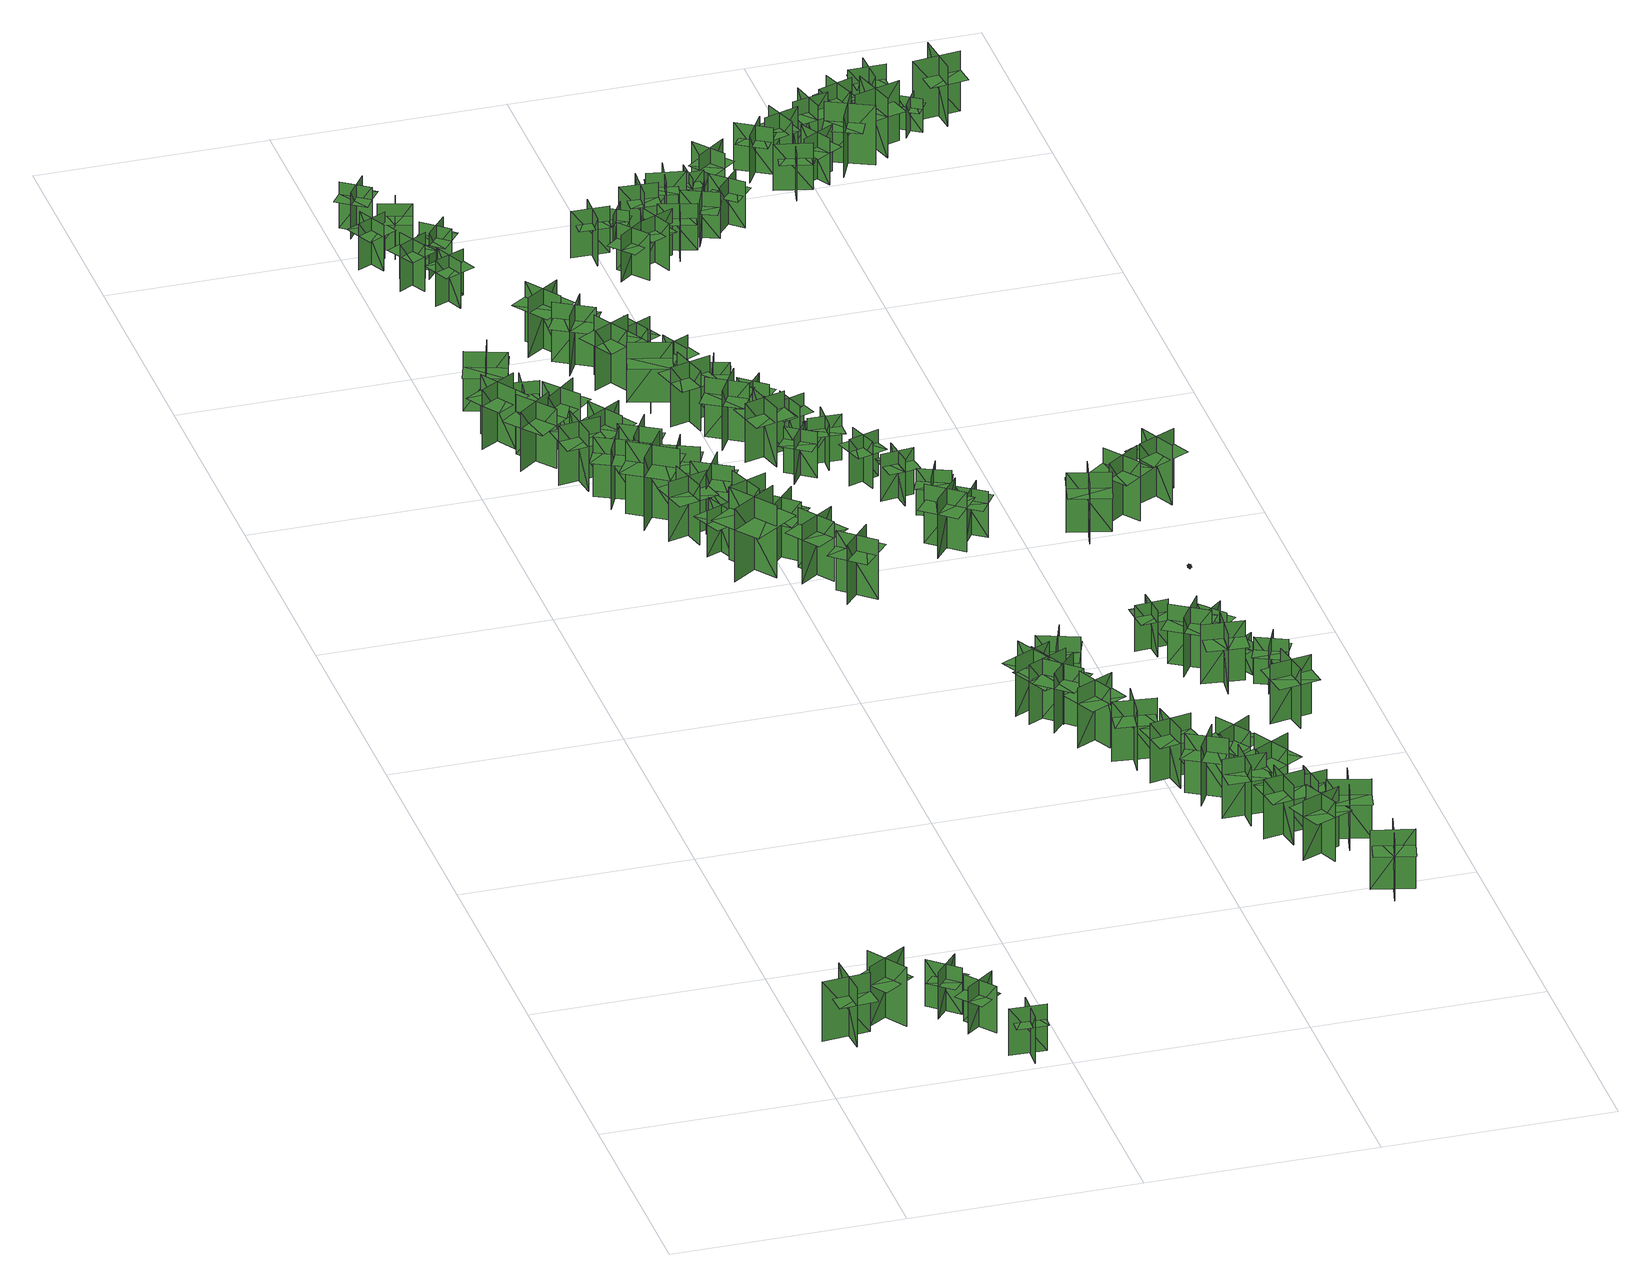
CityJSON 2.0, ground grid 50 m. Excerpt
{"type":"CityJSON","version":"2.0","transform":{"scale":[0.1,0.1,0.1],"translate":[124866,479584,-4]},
"CityObjects":{
"tree1":{"type":"SolitaryVegetationObject","geometry":[{"type":"MultiSurface","lod":"1","boundaries":[[[0,1,2]],[[0,2,3]],[[4,5,6]],[[4,6,7]],[[8,9,10]],[[8,10,11]],[[8,11,12]],[[8,12,13]]]}]},
"tree2":{"type":"SolitaryVegetationObject","geometry":[{"type":"MultiSurface","lod":"1","boundaries":[[[14,15,16]],[[14,16,17]],[[18,19,20]],[[18,20,21]],[[22,23,24]],[[22,24,25]],[[22,25,26]],[[22,26,27]]]}]},
"tree3":{"type":"SolitaryVegetationObject","geometry":[{"type":"MultiSurface","lod":"1","boundaries":[[[28,29,30]],[[28,30,31]],[[32,33,34]],[[32,34,35]],[[36,37,38]],[[36,38,39]],[[36,39,40]],[[36,40,41]]]}]},
"tree4":{"type":"SolitaryVegetationObject","geometry":[{"type":"MultiSurface","lod":"1","boundaries":[[[42,43,44]],[[42,44,45]],[[46,47,48]],[[46,48,49]],[[50,51,52]],[[50,52,53]],[[50,53,54]],[[50,54,55]]]}]},
"tree5":{"type":"SolitaryVegetationObject","geometry":[{"type":"MultiSurface","lod":"1","boundaries":[[[56,57,58]],[[56,58,59]],[[60,61,62]],[[60,62,63]],[[64,65,66]],[[64,66,67]],[[64,67,68]],[[64,68,69]]]}]},
"tree6":{"type":"SolitaryVegetationObject","geometry":[{"type":"MultiSurface","lod":"1","boundaries":[[[70,71,72]],[[70,72,73]],[[74,75,76]],[[74,76,77]],[[78,79,80]],[[78,80,81]],[[78,81,82]],[[78,82,83]]]}]},
"tree7":{"type":"SolitaryVegetationObject","geometry":[{"type":"MultiSurface","lod":"1","boundaries":[[[84,85,86]],[[84,86,87]],[[88,89,90]],[[88,90,91]],[[92,93,94]],[[92,94,95]],[[92,95,96]],[[92,96,97]]]}]},
"tree8":{"type":"SolitaryVegetationObject","geometry":[{"type":"MultiSurface","lod":"1","boundaries":[[[98,99,100]],[[98,100,101]],[[102,103,104]],[[102,104,105]],[[106,107,108]],[[106,108,109]],[[106,109,110]],[[106,110,111]]]}]},
"tree9":{"type":"SolitaryVegetationObject","geometry":[{"type":"MultiSurface","lod":"1","boundaries":[[[112,113,114]],[[112,114,115]],[[116,117,118]],[[116,118,119]],[[120,121,122]],[[120,122,123]],[[120,123,124]],[[120,124,125]]]}]},
"tree10":{"type":"SolitaryVegetationObject","geometry":[{"type":"MultiSurface","lod":"1","boundaries":[[[126,127,128]],[[126,128,129]],[[130,131,132]],[[130,132,133]],[[134,135,136]],[[134,136,137]],[[134,137,138]],[[134,138,139]]]}]},
"tree11":{"type":"SolitaryVegetationObject","geometry":[{"type":"MultiSurface","lod":"1","boundaries":[[[140,141,142]],[[140,142,143]],[[144,145,146]],[[144,146,147]],[[148,149,150]],[[148,150,151]],[[148,151,152]],[[148,152,153]]]}]},
"tree12":{"type":"SolitaryVegetationObject","geometry":[{"type":"MultiSurface","lod":"1","boundaries":[[[154,155,156]],[[154,156,157]],[[158,159,160]],[[158,160,161]],[[162,163,164]],[[162,164,165]],[[162,165,166]],[[162,166,167]]]}]},
"tree13":{"type":"SolitaryVegetationObject","geometry":[{"type":"MultiSurface","lod":"1","boundaries":[[[168,169,170]],[[168,170,171]],[[172,173,174]],[[172,174,175]],[[176,177,178]],[[176,178,179]],[[176,179,180]],[[176,180,181]]]}]},
"tree14":{"type":"SolitaryVegetationObject","geometry":[{"type":"MultiSurface","lod":"1","boundaries":[[[182,183,184]],[[182,184,185]],[[186,187,188]],[[186,188,189]],[[190,191,192]],[[190,192,193]],[[190,193,194]],[[190,194,195]]]}]},
"tree15":{"type":"SolitaryVegetationObject","geometry":[{"type":"MultiSurface","lod":"1","boundaries":[[[196,197,198]],[[196,198,199]],[[200,201,202]],[[200,202,203]],[[204,205,206]],[[204,206,207]],[[204,207,208]],[[204,208,209]]]}]},
"tree16":{"type":"SolitaryVegetationObject","geometry":[{"type":"MultiSurface","lod":"1","boundaries":[[[210,211,212]],[[210,212,213]],[[214,215,216]],[[214,216,217]],[[218,219,220]],[[218,220,221]],[[218,221,222]],[[218,222,223]]]}]},
"tree17":{"type":"SolitaryVegetationObject","geometry":[{"type":"MultiSurface","lod":"1","boundaries":[[[224,225,226]],[[224,226,227]],[[228,229,230]],[[228,230,231]],[[232,233,234]],[[232,234,235]],[[232,235,236]],[[232,236,237]]]}]},
"tree18":{"type":"SolitaryVegetationObject","geometry":[{"type":"MultiSurface","lod":"1","boundaries":[[[238,239,240]],[[238,240,241]],[[242,243,244]],[[242,244,245]],[[246,247,248]],[[246,248,249]],[[246,249,250]],[[246,250,251]]]}]},
"tree19":{"type":"SolitaryVegetationObject","geometry":[{"type":"MultiSurface","lod":"1","boundaries":[[[252,253,254]],[[252,254,255]],[[256,257,258]],[[256,258,259]],[[260,261,262]],[[260,262,263]],[[260,263,264]],[[260,264,265]]]}]},
"tree20":{"type":"SolitaryVegetationObject","geometry":[{"type":"MultiSurface","lod":"1","boundaries":[[[266,267,268]],[[266,268,269]],[[270,271,272]],[[270,272,273]],[[274,275,276]],[[274,276,277]],[[274,277,278]],[[274,278,279]]]}]},
"tree21":{"type":"SolitaryVegetationObject","geometry":[{"type":"MultiSurface","lod":"1","boundaries":[[[280,281,282]],[[280,282,283]],[[284,285,286]],[[284,286,287]],[[288,289,290]],[[288,290,291]],[[288,291,292]],[[288,292,293]]]}]},
"tree22":{"type":"SolitaryVegetationObject","geometry":[{"type":"MultiSurface","lod":"1","boundaries":[[[294,295,296]],[[294,296,297]],[[298,299,300]],[[298,300,301]],[[302,303,304]],[[302,304,305]],[[302,305,306]],[[302,306,307]]]}]},
"tree23":{"type":"SolitaryVegetationObject","geometry":[{"type":"MultiSurface","lod":"1","boundaries":[[[308,309,310]],[[308,310,311]],[[312,313,314]],[[312,314,315]],[[316,317,318]],[[316,318,319]],[[316,319,320]],[[316,320,321]]]}]},
"tree24":{"type":"SolitaryVegetationObject","geometry":[{"type":"MultiSurface","lod":"1","boundaries":[[[322,323,324]],[[322,324,325]],[[326,327,328]],[[326,328,329]],[[330,331,332]],[[330,332,333]],[[330,333,334]],[[330,334,335]]]}]},
"tree25":{"type":"SolitaryVegetationObject","geometry":[{"type":"MultiSurface","lod":"1","boundaries":[[[336,337,338]],[[336,338,339]],[[340,341,342]],[[340,342,343]],[[344,345,346]],[[344,346,347]],[[344,347,348]],[[344,348,349]]]}]},
"tree26":{"type":"SolitaryVegetationObject","geometry":[{"type":"MultiSurface","lod":"1","boundaries":[[[350,351,352]],[[350,352,353]],[[354,355,356]],[[354,356,357]],[[358,359,360]],[[358,360,361]],[[358,361,362]],[[358,362,363]]]}]},
"tree27":{"type":"SolitaryVegetationObject","geometry":[{"type":"MultiSurface","lod":"1","boundaries":[[[364,365,366]],[[364,366,367]],[[368,369,370]],[[368,370,371]],[[372,373,374]],[[372,374,375]],[[372,375,376]],[[372,376,377]]]}]},
"tree28":{"type":"SolitaryVegetationObject","geometry":[{"type":"MultiSurface","lod":"1","boundaries":[[[378,379,380]],[[378,380,381]],[[382,383,384]],[[382,384,385]],[[386,387,388]],[[386,388,389]],[[386,389,390]],[[386,390,391]]]}]},
"tree29":{"type":"SolitaryVegetationObject","geometry":[{"type":"MultiSurface","lod":"1","boundaries":[[[392,393,394]],[[392,394,395]],[[396,397,398]],[[396,398,399]],[[400,401,402]],[[400,402,403]],[[400,403,404]],[[400,404,405]]]}]},
"tree30":{"type":"SolitaryVegetationObject","geometry":[{"type":"MultiSurface","lod":"1","boundaries":[[[406,407,408]],[[406,408,409]],[[410,411,412]],[[410,412,413]],[[414,415,416]],[[414,416,417]],[[414,417,418]],[[414,418,419]]]}]},
"tree31":{"type":"SolitaryVegetationObject","geometry":[{"type":"MultiSurface","lod":"1","boundaries":[[[420,421,422]],[[420,422,423]],[[424,425,426]],[[424,426,427]],[[428,429,430]],[[428,430,431]],[[428,431,432]],[[428,432,433]]]}]},
"tree32":{"type":"SolitaryVegetationObject","geometry":[{"type":"MultiSurface","lod":"1","boundaries":[[[434,435,436]],[[434,436,437]],[[438,439,440]],[[438,440,441]],[[442,443,444]],[[442,444,445]],[[442,445,446]],[[442,446,447]]]}]},
"tree33":{"type":"SolitaryVegetationObject","geometry":[{"type":"MultiSurface","lod":"1","boundaries":[[[448,449,450]],[[448,450,451]],[[452,453,454]],[[452,454,455]],[[456,457,458]],[[456,458,459]],[[456,459,460]],[[456,460,461]]]}]},
"tree34":{"type":"SolitaryVegetationObject","geometry":[{"type":"MultiSurface","lod":"1","boundaries":[[[462,463,464]],[[462,464,465]],[[466,467,468]],[[466,468,469]],[[470,471,472]],[[470,472,473]],[[470,473,474]],[[470,474,475]]]}]},
"tree35":{"type":"SolitaryVegetationObject","geometry":[{"type":"MultiSurface","lod":"1","boundaries":[[[476,477,478]],[[476,478,479]],[[480,481,482]],[[480,482,483]],[[484,485,486]],[[484,486,487]],[[484,487,488]],[[484,488,489]]]}]},
"tree36":{"type":"SolitaryVegetationObject","geometry":[{"type":"MultiSurface","lod":"1","boundaries":[[[490,491,492]],[[490,492,493]],[[494,495,496]],[[494,496,497]],[[498,499,500]],[[498,500,501]],[[498,501,502]],[[498,502,503]]]}]},
"tree37":{"type":"SolitaryVegetationObject","geometry":[{"type":"MultiSurface","lod":"1","boundaries":[[[504,505,506]],[[504,506,507]],[[508,509,510]],[[508,510,511]],[[512,513,514]],[[512,514,515]],[[512,515,516]],[[512,516,517]]]}]},
"tree38":{"type":"SolitaryVegetationObject","geometry":[{"type":"MultiSurface","lod":"1","boundaries":[[[518,519,520]],[[518,520,521]],[[522,523,524]],[[522,524,525]],[[526,527,528]],[[526,528,529]],[[526,529,530]],[[526,530,531]]]}]},
"tree39":{"type":"SolitaryVegetationObject","geometry":[{"type":"MultiSurface","lod":"1","boundaries":[[[532,533,534]],[[532,534,535]],[[536,537,538]],[[536,538,539]],[[540,541,542]],[[540,542,543]],[[540,543,544]],[[540,544,545]]]}]},
"tree40":{"type":"SolitaryVegetationObject","geometry":[{"type":"MultiSurface","lod":"1","boundaries":[[[546,547,548]],[[546,548,549]],[[550,551,552]],[[550,552,553]],[[554,555,556]],[[554,556,557]],[[554,557,558]],[[554,558,559]]]}]},
"tree41":{"type":"SolitaryVegetationObject","geometry":[{"type":"MultiSurface","lod":"1","boundaries":[[[560,561,562]],[[560,562,563]],[[564,565,566]],[[564,566,567]],[[568,569,570]],[[568,570,571]],[[568,571,572]],[[568,572,573]]]}]},
"tree42":{"type":"SolitaryVegetationObject","geometry":[{"type":"MultiSurface","lod":"1","boundaries":[[[574,575,576]],[[574,576,577]],[[578,579,580]],[[578,580,581]],[[582,583,584]],[[582,584,585]],[[582,585,586]],[[582,586,587]]]}]},
"tree43":{"type":"SolitaryVegetationObject","geometry":[{"type":"MultiSurface","lod":"1","boundaries":[[[588,589,590]],[[588,590,591]],[[592,593,594]],[[592,594,595]],[[596,597,598]],[[596,598,599]],[[596,599,600]],[[596,600,601]]]}]},
"tree44":{"type":"SolitaryVegetationObject","geometry":[{"type":"MultiSurface","lod":"1","boundaries":[[[602,603,604]],[[602,604,605]],[[606,607,608]],[[606,608,609]],[[610,611,612]],[[610,612,613]],[[610,613,614]],[[610,614,615]]]}]},
"tree45":{"type":"SolitaryVegetationObject","geometry":[{"type":"MultiSurface","lod":"1","boundaries":[[[616,617,618]],[[616,618,619]],[[620,621,622]],[[620,622,623]],[[624,625,626]],[[624,626,627]],[[624,627,628]],[[624,628,629]]]}]},
"tree46":{"type":"SolitaryVegetationObject","geometry":[{"type":"MultiSurface","lod":"1","boundaries":[[[630,631,632]],[[630,632,633]],[[634,635,636]],[[634,636,637]],[[638,639,640]],[[638,640,641]],[[638,641,642]],[[638,642,643]]]}]},
"tree47":{"type":"SolitaryVegetationObject","geometry":[{"type":"MultiSurface","lod":"1","boundaries":[[[644,645,646]],[[644,646,647]],[[648,649,650]],[[648,650,651]],[[652,653,654]],[[652,654,655]],[[652,655,656]],[[652,656,657]]]}]},
"tree48":{"type":"SolitaryVegetationObject","geometry":[{"type":"MultiSurface","lod":"1","boundaries":[[[658,659,660]],[[658,660,661]],[[662,663,664]],[[662,664,665]],[[666,667,668]],[[666,668,669]],[[666,669,670]],[[666,670,671]]]}]},
"tree49":{"type":"SolitaryVegetationObject","geometry":[{"type":"MultiSurface","lod":"1","boundaries":[[[672,673,674]],[[672,674,675]],[[676,677,678]],[[676,678,679]],[[680,681,682]],[[680,682,683]],[[680,683,684]],[[680,684,685]]]}]},
"tree50":{"type":"SolitaryVegetationObject","geometry":[{"type":"MultiSurface","lod":"1","boundaries":[[[686,687,688]],[[686,688,689]],[[690,691,692]],[[690,692,693]],[[694,695,696]],[[694,696,697]],[[694,697,698]],[[694,698,699]]]}]},
"tree51":{"type":"SolitaryVegetationObject","geometry":[{"type":"MultiSurface","lod":"1","boundaries":[[[700,701,702]],[[700,702,703]],[[704,705,706]],[[704,706,707]],[[708,709,710]],[[708,710,711]],[[708,711,712]],[[708,712,713]]]}]},
"tree52":{"type":"SolitaryVegetationObject","geometry":[{"type":"MultiSurface","lod":"1","boundaries":[[[714,715,716]],[[714,716,717]],[[718,719,720]],[[718,720,721]],[[722,723,724]],[[722,724,725]],[[722,725,726]],[[722,726,727]]]}]},
"tree53":{"type":"SolitaryVegetationObject","geometry":[{"type":"MultiSurface","lod":"1","boundaries":[[[728,729,730]],[[728,730,731]],[[732,733,734]],[[732,734,735]],[[736,737,738]],[[736,738,739]],[[736,739,740]],[[736,740,741]]]}]},
"tree54":{"type":"SolitaryVegetationObject","geometry":[{"type":"MultiSurface","lod":"1","boundaries":[[[742,743,744]],[[742,744,745]],[[746,747,748]],[[746,748,749]],[[750,751,752]],[[750,752,753]],[[750,753,754]],[[750,754,755]]]}]},
"tree55":{"type":"SolitaryVegetationObject","geometry":[{"type":"MultiSurface","lod":"1","boundaries":[[[756,757,758]],[[756,758,759]],[[760,761,762]],[[760,762,763]],[[764,765,766]],[[764,766,767]],[[764,767,768]],[[764,768,769]]]}]},
"tree56":{"type":"SolitaryVegetationObject","geometry":[{"type":"MultiSurface","lod":"1","boundaries":[[[770,771,772]],[[770,772,773]],[[774,775,776]],[[774,776,777]],[[778,779,780]],[[778,780,781]],[[778,781,782]],[[778,782,783]]]}]},
"tree57":{"type":"SolitaryVegetationObject","geometry":[{"type":"MultiSurface","lod":"1","boundaries":[[[784,785,786]],[[784,786,787]],[[788,789,790]],[[788,790,791]],[[792,793,794]],[[792,794,795]],[[792,795,796]],[[792,796,797]]]}]},
"tree58":{"type":"SolitaryVegetationObject","geometry":[{"type":"MultiSurface","lod":"1","boundaries":[[[798,799,800]],[[798,800,801]],[[802,803,804]],[[802,804,805]],[[806,807,808]],[[806,808,809]],[[806,809,810]],[[806,810,811]]]}]},
"tree59":{"type":"SolitaryVegetationObject","geometry":[{"type":"MultiSurface","lod":"1","boundaries":[[[812,813,814]],[[812,814,815]],[[816,817,818]],[[816,818,819]],[[820,821,822]],[[820,822,823]],[[820,823,824]],[[820,824,825]]]}]},
"tree60":{"type":"SolitaryVegetationObject","geometry":[{"type":"MultiSurface","lod":"1","boundaries":[[[826,827,828]],[[826,828,829]],[[830,831,832]],[[830,832,833]],[[834,835,836]],[[834,836,837]],[[834,837,838]],[[834,838,839]]]}]},
"tree61":{"type":"SolitaryVegetationObject","geometry":[{"type":"MultiSurface","lod":"1","boundaries":[[[840,841,842]],[[840,842,843]],[[844,845,846]],[[844,846,847]],[[848,849,850]],[[848,850,851]],[[848,851,852]],[[848,852,853]]]}]},
"tree62":{"type":"SolitaryVegetationObject","geometry":[{"type":"MultiSurface","lod":"1","boundaries":[[[854,855,856]],[[854,856,857]],[[858,859,860]],[[858,860,861]],[[862,863,864]],[[862,864,865]],[[862,865,866]],[[862,866,867]]]}]},
"tree63":{"type":"SolitaryVegetationObject","geometry":[{"type":"MultiSurface","lod":"1","boundaries":[[[868,869,870]],[[868,870,871]],[[872,873,874]],[[872,874,875]],[[876,877,878]],[[876,878,879]],[[876,879,880]],[[876,880,881]]]}]},
"tree64":{"type":"SolitaryVegetationObject","geometry":[{"type":"MultiSurface","lod":"1","boundaries":[[[882,883,884]],[[882,884,885]],[[886,887,888]],[[886,888,889]],[[890,891,892]],[[890,892,893]],[[890,893,894]],[[890,894,895]]]}]},
"tree65":{"type":"SolitaryVegetationObject","geometry":[{"type":"MultiSurface","lod":"1","boundaries":[[[896,897,898]],[[896,898,899]],[[900,901,902]],[[900,902,903]],[[904,905,906]],[[904,906,907]],[[904,907,908]],[[904,908,909]]]}]},
"tree66":{"type":"SolitaryVegetationObject","geometry":[{"type":"MultiSurface","lod":"1","boundaries":[[[910,911,912]],[[910,912,913]],[[914,915,916]],[[914,916,917]],[[918,919,920]],[[918,920,921]],[[918,921,922]],[[918,922,923]]]}]},
"tree67":{"type":"SolitaryVegetationObject","geometry":[{"type":"MultiSurface","lod":"1","boundaries":[[[924,925,926]],[[924,926,927]],[[928,929,930]],[[928,930,931]],[[932,933,934]],[[932,934,935]],[[932,935,936]],[[932,936,937]]]}]},
"tree68":{"type":"SolitaryVegetationObject","geometry":[{"type":"MultiSurface","lod":"1","boundaries":[[[938,939,940]],[[938,940,941]],[[942,943,944]],[[942,944,945]],[[946,947,948]],[[946,948,949]],[[946,949,950]],[[946,950,951]]]}]},
"tree69":{"type":"SolitaryVegetationObject","geometry":[{"type":"MultiSurface","lod":"1","boundaries":[[[952,953,954]],[[952,954,955]],[[956,957,958]],[[956,958,959]],[[960,961,962]],[[960,962,963]],[[960,963,964]],[[960,964,965]]]}]},
"tree70":{"type":"SolitaryVegetationObject","geometry":[{"type":"MultiSurface","lod":"1","boundaries":[[[966,967,968]],[[966,968,969]],[[970,971,972]],[[970,972,973]],[[974,975,976]],[[974,976,977]],[[974,977,978]],[[974,978,979]]]}]},
"tree71":{"type":"SolitaryVegetationObject","geometry":[{"type":"MultiSurface","lod":"1","boundaries":[[[980,981,982]],[[980,982,983]],[[984,985,986]],[[984,986,987]],[[988,989,990]],[[988,990,991]],[[988,991,992]],[[988,992,993]]]}]},
"tree72":{"type":"SolitaryVegetationObject","geometry":[{"type":"MultiSurface","lod":"1","boundaries":[[[994,995,996]],[[994,996,997]],[[998,999,1000]],[[998,1000,1001]],[[1002,1003,1004]],[[1002,1004,1005]],[[1002,1005,1006]],[[1002,1006,1007]]]}]},
"tree73":{"type":"SolitaryVegetationObject","geometry":[{"type":"MultiSurface","lod":"1","boundaries":[[[1008,1009,1010]],[[1008,1010,1011]],[[1012,1013,1014]],[[1012,1014,1015]],[[1016,1017,1018]],[[1016,1018,1019]],[[1016,1019,1020]],[[1016,1020,1021]]]}]},
"tree74":{"type":"SolitaryVegetationObject","geometry":[{"type":"MultiSurface","lod":"1","boundaries":[[[1022,1023,1024]],[[1022,1024,1025]],[[1026,1027,1028]],[[1026,1028,1029]],[[1030,1031,1032]],[[1030,1032,1033]],[[1030,1033,1034]],[[1030,1034,1035]]]}]},
"tree75":{"type":"SolitaryVegetationObject","geometry":[{"type":"MultiSurface","lod":"1","boundaries":[[[1036,1037,1038]],[[1036,1038,1039]],[[1040,1041,1042]],[[1040,1042,1043]],[[1044,1045,1046]],[[1044,1046,1047]],[[1044,1047,1048]],[[1044,1048,1049]]]}]},
"tree76":{"type":"SolitaryVegetationObject","geometry":[{"type":"MultiSurface","lod":"1","boundaries":[[[1050,1051,1052]],[[1050,1052,1053]],[[1054,1055,1056]],[[1054,1056,1057]],[[1058,1059,1060]],[[1058,1060,1061]],[[1058,1061,1062]],[[1058,1062,1063]]]}]},
"tree77":{"type":"SolitaryVegetationObject","geometry":[{"type":"MultiSurface","lod":"1","boundaries":[[[1064,1065,1066]],[[1064,1066,1067]],[[1068,1069,1070]],[[1068,1070,1071]],[[1072,1073,1074]],[[1072,1074,1075]],[[1072,1075,1076]],[[1072,1076,1077]]]}]},
"tree78":{"type":"SolitaryVegetationObject","geometry":[{"type":"MultiSurface","lod":"1","boundaries":[[[1078,1079,1080]],[[1078,1080,1081]],[[1082,1083,1084]],[[1082,1084,1085]],[[1086,1087,1088]],[[1086,1088,1089]],[[1086,1089,1090]],[[1086,1090,1091]]]}]},
"tree79":{"type":"SolitaryVegetationObject","geometry":[{"type":"MultiSurface","lod":"1","boundaries":[[[1092,1093,1094]],[[1092,1094,1095]],[[1096,1097,1098]],[[1096,1098,1099]],[[1100,1101,1102]],[[1100,1102,1103]],[[1100,1103,1104]],[[1100,1104,1105]]]}]},
"tree80":{"type":"SolitaryVegetationObject","geometry":[{"type":"MultiSurface","lod":"1","boundaries":[[[1106,1107,1108]],[[1106,1108,1109]],[[1110,1111,1112]],[[1110,1112,1113]],[[1114,1115,1116]],[[1114,1116,1117]],[[1114,1117,1118]],[[1114,1118,1119]]]}]},
"tree81":{"type":"SolitaryVegetationObject","geometry":[{"type":"MultiSurface","lod":"1","boundaries":[[[1120,1121,1122]],[[1120,1122,1123]],[[1124,1125,1126]],[[1124,1126,1127]],[[1128,1129,1130]],[[1128,1130,1131]],[[1128,1131,1132]],[[1128,1132,1133]]]}]},
"tree82":{"type":"SolitaryVegetationObject","geometry":[{"type":"MultiSurface","lod":"1","boundaries":[[[1134,1135,1136]],[[1134,1136,1137]],[[1138,1139,1140]],[[1138,1140,1141]],[[1142,1143,1144]],[[1142,1144,1145]],[[1142,1145,1146]],[[1142,1146,1147]]]}]},
"tree83":{"type":"SolitaryVegetationObject","geometry":[{"type":"MultiSurface","lod":"1","boundaries":[[[1148,1149,1150]],[[1148,1150,1151]],[[1152,1153,1154]],[[1152,1154,1155]],[[1156,1157,1158]],[[1156,1158,1159]],[[1156,1159,1160]],[[1156,1160,1161]]]}]},
"tree84":{"type":"SolitaryVegetationObject","geometry":[{"type":"MultiSurface","lod":"1","boundaries":[[[1162,1163,1164]],[[1162,1164,1165]],[[1166,1167,1168]],[[1166,1168,1169]],[[1170,1171,1172]],[[1170,1172,1173]],[[1170,1173,1174]],[[1170,1174,1175]]]}]},
"tree85":{"type":"SolitaryVegetationObject","geometry":[{"type":"MultiSurface","lod":"1","boundaries":[[[1176,1177,1178]],[[1176,1178,1179]],[[1180,1181,1182]],[[1180,1182,1183]],[[1184,1185,1186]],[[1184,1186,1187]],[[1184,1187,1188]],[[1184,1188,1189]]]}]},
"tree86":{"type":"SolitaryVegetationObject","geometry":[{"type":"MultiSurface","lod":"1","boundaries":[[[1190,1191,1192]],[[1190,1192,1193]],[[1194,1195,1196]],[[1194,1196,1197]],[[1198,1199,1200]],[[1198,1200,1201]],[[1198,1201,1202]],[[1198,1202,1203]]]}]},
"tree87":{"type":"SolitaryVegetationObject","geometry":[{"type":"MultiSurface","lod":"1","boundaries":[[[1204,1205,1206]],[[1204,1206,1207]],[[1208,1209,1210]],[[1208,1210,1211]],[[1212,1213,1214]],[[1212,1214,1215]],[[1212,1215,1216]],[[1212,1216,1217]]]}]},
"tree88":{"type":"SolitaryVegetationObject","geometry":[{"type":"MultiSurface","lod":"1","boundaries":[[[1218,1219,1220]],[[1218,1220,1221]],[[1222,1223,1224]],[[1222,1224,1225]],[[1226,1227,1228]],[[1226,1228,1229]],[[1226,1229,1230]],[[1226,1230,1231]]]}]},
"tree89":{"type":"SolitaryVegetationObject","geometry":[{"type":"MultiSurface","lod":"1","boundaries":[[[1232,1233,1234]],[[1232,1234,1235]],[[1236,1237,1238]],[[1236,1238,1239]],[[1240,1241,1242]],[[1240,1242,1243]],[[1240,1243,1244]],[[1240,1244,1245]]]}]},
"tree90":{"type":"SolitaryVegetationObject","geometry":[{"type":"MultiSurface","lod":"1","boundaries":[[[1246,1247,1248]],[[1246,1248,1249]],[[1250,1251,1252]],[[1250,1252,1253]],[[1254,1255,1256]],[[1254,1256,1257]],[[1254,1257,1258]],[[1254,1258,1259]]]}]},
"tree91":{"type":"SolitaryVegetationObject","geometry":[{"type":"MultiSurface","lod":"1","boundaries":[[[1260,1261,1262]],[[1260,1262,1263]],[[1264,1265,1266]],[[1264,1266,1267]],[[1268,1269,1270]],[[1268,1270,1271]],[[1268,1271,1272]],[[1268,1272,1273]]]}]},
"tree92":{"type":"SolitaryVegetationObject","geometry":[{"type":"MultiSurface","lod":"1","boundaries":[[[1274,1275,1276]],[[1274,1276,1277]],[[1278,1279,1280]],[[1278,1280,1281]],[[1282,1283,1284]],[[1282,1284,1285]],[[1282,1285,1286]],[[1282,1286,1287]]]}]},
"tree93":{"type":"SolitaryVegetationObject","geometry":[{"type":"MultiSurface","lod":"1","boundaries":[[[1288,1289,1290]],[[1288,1290,1291]],[[1292,1293,1294]],[[1292,1294,1295]],[[1296,1297,1298]],[[1296,1298,1299]],[[1296,1299,1300]],[[1296,1300,1301]]]}]},
"tree94":{"type":"SolitaryVegetationObject","geometry":[{"type":"MultiSurface","lod":"1","boundaries":[[[1302,1303,1304]],[[1302,1304,1305]],[[1306,1307,1308]],[[1306,1308,1309]],[[1310,1311,1312]],[[1310,1312,1313]],[[1310,1313,1314]],[[1310,1314,1315]]]}]},
"tree95":{"type":"SolitaryVegetationObject","geometry":[{"type":"MultiSurface","lod":"1","boundaries":[[[1316,1317,1318]],[[1316,1318,1319]],[[1320,1321,1322]],[[1320,1322,1323]],[[1324,1325,1326]],[[1324,1326,1327]],[[1324,1327,1328]],[[1324,1328,1329]]]}]},
"tree96":{"type":"SolitaryVegetationObject","geometry":[{"type":"MultiSurface","lod":"1","boundaries":[[[1330,1331,1332]],[[1330,1332,1333]],[[1334,1335,1336]],[[1334,1336,1337]],[[1338,1339,1340]],[[1338,1340,1341]],[[1338,1341,1342]],[[1338,1342,1343]]]}]},
"tree97":{"type":"SolitaryVegetationObject","geometry":[{"type":"MultiSurface","lod":"1","boundaries":[[[1344,1345,1346]],[[1344,1346,1347]],[[1348,1349,1350]],[[1348,1350,1351]],[[1352,1353,1354]],[[1352,1354,1355]],[[1352,1355,1356]],[[1352,1356,1357]]]}]},
"tree98":{"type":"SolitaryVegetationObject","geometry":[{"type":"MultiSurface","lod":"1","boundaries":[[[1358,1359,1360]],[[1358,1360,1361]],[[1362,1363,1364]],[[1362,1364,1365]],[[1366,1367,1368]],[[1366,1368,1369]],[[1366,1369,1370]],[[1366,1370,1371]]]}]}
},
"vertices":[
[95,166,16],[87,271,16],[87,271,155],[95,166,155],[138,218,16],[138,218,155],[34,209,155],[34,209,16],[138,218,111],[135,261,111],[52,255,111],[55,211,111],[58,168,111],[142,174,111],
[157,304,16],[214,216,16],[214,216,155],[157,304,155],[143,239,16],[143,239,155],[231,295,155],[231,295,16],[143,239,111],[167,202,111],[237,247,111],[214,284,111],[190,321,111],[120,276,111],
[285,232,13],[338,294,13],[338,294,122],[285,232,122],[337,236,13],[337,236,122],[275,289,122],[275,289,13],[337,236,88],[359,262,88],[310,305,88],[288,279,88],[266,253,88],[315,211,88],
[332,208,14],[382,143,14],[382,143,123],[332,208,123],[326,156,14],[326,156,123],[390,206,123],[390,206,14],[326,156,89],[347,129,89],[398,169,89],[377,196,89],[357,223,89],[305,183,89],
[461,51,12],[380,54,12],[380,54,120],[461,51,120],[426,89,12],[426,89,120],[423,8,120],[423,8,12],[426,89,86],[392,91,86],[389,26,86],[423,24,86],[457,23,86],[460,88,86],
[120,2669,8],[71,2747,8],[71,2747,147],[120,2669,147],[135,2734,8],[56,2686,8],[56,2686,147],[135,2734,147],[135,2734,110],[111,2772,110],[33,2723,110],[56,2686,110],[80,2648,110],[158,2696,110],
[182,2639,9],[104,2577,9],[104,2577,148],[182,2639,148],[116,2647,9],[178,2569,9],[178,2569,148],[116,2647,148],[116,2647,109],[77,2616,109],[139,2538,109],[178,2569,109],[217,2600,109],[155,2678,109],
[122,2876,7],[94,2789,7],[94,2789,146],[122,2876,146],[63,2846,7],[150,2817,7],[150,2817,146],[63,2846,146],[63,2846,110],[49,2803,110],[136,2775,110],[150,2817,110],[164,2859,110],[76,2888,110],
[213,2460,10],[200,2551,10],[200,2551,149],[213,2460,149],[253,2514,10],[162,2501,10],[162,2501,149],[253,2514,149],[253,2514,113],[247,2558,113],[155,2545,113],[162,2501,113],[168,2457,113],[259,2470,113],
[193,2738,9],[121,2747,9],[121,2747,117],[193,2738,117],[160,2779,9],[151,2708,9],[151,2708,117],[160,2779,117],[160,2779,88],[126,2783,88],[117,2712,88],[151,2708,88],[186,2704,88],[194,2775,88],
[297,2396,11],[215,2437,11],[215,2437,150],[297,2396,150],[276,2460,11],[235,2377,11],[235,2377,150],[276,2460,150],[276,2460,114],[236,2480,114],[195,2397,114],[235,2377,114],[274,2358,114],[315,2440,114],
[354,2291,11],[259,2352,11],[259,2352,181],[354,2291,181],[336,2371,11],[275,2277,11],[275,2277,181],[336,2371,181],[336,2371,136],[291,2401,136],[230,2306,136],[275,2277,136],[321,2247,136],[382,2342,136],
[240,2610,10],[180,2680,10],[180,2680,149],[240,2610,149],[244,2677,10],[174,2617,10],[174,2617,149],[244,2677,149],[244,2677,113],[216,2711,113],[146,2651,113],[174,2617,113],[203,2583,113],[273,2643,113],
[343,2279,11],[366,2190,11],[366,2190,150],[343,2279,150],[310,2221,11],[399,2244,11],[399,2244,150],[310,2221,150],[310,2221,114],[321,2178,114],[410,2201,114],[399,2244,114],[388,2287,114],[299,2264,114],
[230,2514,10],[307,2563,10],[307,2563,150],[230,2514,150],[295,2500,10],[246,2578,10],[246,2578,150],[295,2500,150],[295,2500,113],[333,2524,113],[283,2601,113],[246,2578,113],[209,2554,113],[258,2476,113],
[367,2139,11],[439,2169,11],[439,2169,119],[367,2139,119],[415,2119,11],[385,2190,11],[385,2190,119],[415,2119,119],[415,2119,89],[451,2134,89],[420,2206,89],[385,2190,89],[349,2175,89],[379,2104,89],
[358,2430,10],[278,2476,10],[278,2476,149],[358,2430,149],[340,2495,10],[294,2415,10],[294,2415,149],[340,2495,149],[340,2495,113],[302,2517,113],[255,2437,113],[294,2415,113],[332,2393,113],[378,2472,113],
[478,2021,9],[408,2120,9],[408,2120,179],[478,2021,179],[493,2101,9],[393,2031,9],[393,2031,179],[493,2101,179],[493,2101,131],[457,2151,131],[358,2080,131],[393,2031,131],[428,1981,131],[528,2051,131],
[349,2315,10],[387,2399,10],[387,2399,149],[349,2315,149],[412,2339,10],[328,2377,10],[328,2377,149],[412,2339,149],[412,2339,112],[430,2379,112],[346,2417,112],[328,2377,112],[310,2336,112],[394,2298,112],
[70,3429,6],[39,3494,6],[39,3494,114],[70,3429,114],[87,3478,6],[23,3448,6],[23,3448,114],[87,3478,114],[87,3478,86],[72,3510,86],[8,3479,86],[23,3448,86],[37,3416,86],[102,3447,86],
[456,2246,9],[377,2293,9],[377,2293,148],[456,2246,148],[439,2311,9],[392,2232,9],[392,2232,148],[439,2311,148],[439,2311,112],[401,2334,112],[354,2255,112],[392,2232,112],[430,2210,112],[477,2289,112],
[142,3377,6],[79,3342,6],[79,3342,114],[142,3377,114],[92,3391,6],[126,3328,6],[126,3328,114],[92,3391,114],[92,3391,86],[62,3375,86],[96,3312,86],[126,3328,86],[157,3345,86],[122,3408,86],
[508,2201,9],[421,2170,9],[421,2170,149],[508,2201,149],[447,2230,9],[478,2143,9],[478,2143,149],[447,2230,149],[447,2230,112],[405,2215,112],[436,2128,112],[478,2143,112],[520,2158,112],[489,2244,112],
[82,3623,10],[41,3564,10],[41,3564,118],[82,3623,118],[31,3613,10],[89,3573,10],[89,3573,118],[31,3613,118],[31,3613,90],[11,3585,90],[70,3544,90],[89,3573,90],[109,3601,90],[50,3642,90],
[542,2134,10],[481,2066,10],[481,2066,149],[542,2134,149],[475,2130,10],[544,2069,10],[544,2069,149],[475,2130,149],[475,2130,112],[446,2097,112],[514,2036,112],[544,2069,112],[573,2102,112],[505,2163,112],
[175,3236,10],[146,3302,10],[146,3302,118],[175,3236,118],[194,3285,10],[128,3257,10],[128,3257,118],[194,3285,118],[194,3285,90],[180,3317,90],[114,3288,90],[128,3257,90],[142,3225,90],[208,3254,90],
[532,2050,10],[585,1974,10],[585,1974,149],[532,2050,149],[521,1983,10],[597,2036,10],[597,2036,149],[521,1983,149],[521,1983,112],[546,1947,112],[622,1999,112],[597,2036,112],[571,2072,112],[496,2020,112],
[79,3507,10],[148,3487,10],[148,3487,118],[79,3507,118],[104,3461,10],[124,3530,10],[124,3530,118],[104,3461,118],[104,3461,90],[138,3452,90],[158,3521,90],[124,3530,90],[91,3540,90],[71,3471,90],
[193,3422,8],[147,3367,8],[147,3367,116],[193,3422,116],[141,3417,8],[196,3372,8],[196,3372,116],[141,3417,116],[141,3417,88],[119,3391,88],[174,3345,88],[196,3372,88],[218,3398,88],[163,3444,88],
[650,1881,9],[580,1942,9],[580,1942,148],[650,1881,148],[645,1948,9],[584,1879,9],[584,1879,148],[645,1948,148],[645,1948,112],[611,1977,112],[551,1908,112],[584,1879,112],[618,1850,112],[678,1919,112],
[251,3017,5],[327,3070,5],[327,3070,144],[251,3017,144],[317,3006,5],[265,3082,5],[265,3082,144],[317,3006,144],[317,3006,108],[354,3031,108],[301,3107,108],[265,3082,108],[228,3056,108],[281,2981,108],
[292,2986,6],[372,2940,6],[372,2940,145],[292,2986,145],[310,2921,6],[355,3001,6],[355,3001,145],[310,2921,145],[310,2921,109],[349,2899,109],[394,2979,109],[355,3001,109],[317,3023,109],[271,2943,109],
[784,1357,7],[866,1398,7],[866,1398,146],[784,1357,146],[848,1336,7],[806,1418,7],[806,1418,146],[848,1336,146],[848,1336,110],[887,1355,110],[846,1438,110],[806,1418,110],[767,1398,110],[808,1316,110],
[423,2891,8],[342,2846,8],[342,2846,147],[423,2891,147],[358,2909,8],[403,2828,8],[403,2828,147],[358,2909,147],[358,2909,111],[320,2887,111],[364,2807,111],[403,2828,111],[442,2850,111],[397,2930,111],
[867,1297,8],[825,1387,8],[825,1387,147],[867,1297,147],[890,1360,8],[800,1317,8],[800,1317,147],[890,1360,147],[890,1360,108],[869,1405,108],[779,1362,108],[800,1317,108],[821,1272,108],[911,1314,108],
[899,1337,9],[838,1268,9],[838,1268,148],[899,1337,148],[832,1332,9],[901,1271,9],[901,1271,148],[832,1332,148],[832,1332,112],[802,1299,112],[872,1238,112],[901,1271,112],[930,1304,112],[861,1365,112],
[449,2818,7],[424,2729,7],[424,2729,147],[449,2818,147],[390,2785,7],[479,2760,7],[479,2760,147],[390,2785,147],[390,2785,110],[378,2742,110],[467,2717,110],[479,2760,110],[491,2802,110],[402,2827,110],
[890,1264,7],[930,1181,7],[930,1181,147],[890,1264,147],[868,1201,7],[951,1241,7],[951,1241,147],[868,1201,147],[868,1201,110],[888,1161,110],[970,1201,110],[951,1241,110],[932,1281,110],[849,1241,110],
[535,2687,8],[446,2663,8],[446,2663,147],[535,2687,147],[477,2720,8],[500,2631,8],[500,2631,147],[477,2720,147],[477,2720,111],[434,2709,111],[458,2620,111],[500,2631,111],[543,2642,111],[520,2731,111],
[1011,1119,6],[919,1131,6],[919,1131,145],[1011,1119,145],[970,1172,6],[957,1081,6],[957,1081,145],[970,1172,145],[970,1172,109],[926,1178,109],[913,1087,109],[957,1081,109],[1001,1075,109],[1014,1166,109],
[566,2621,9],[519,2542,9],[519,2542,148],[566,2621,148],[501,2605,9],[580,2557,9],[580,2557,148],[501,2605,148],[501,2605,112],[478,2567,112],[557,2519,112],[580,2557,112],[603,2595,112],[524,2642,112],
[478,2919,9],[414,2887,9],[414,2887,118],[478,2919,118],[428,2936,9],[460,2872,9],[460,2872,118],[428,2936,118],[428,2936,89],[397,2920,89],[429,2856,89],[460,2872,89],[491,2887,89],[459,2951,89],
[873,1371,5],[905,1458,5],[905,1458,144],[873,1371,144],[934,1400,5],[847,1432,5],[847,1432,144],[934,1400,144],[934,1400,108],[949,1441,108],[863,1473,108],[847,1432,108],[832,1390,108],[918,1358,108],
[1022,989,5],[1004,1079,5],[1004,1079,144],[1022,989,144],[1059,1045,5],[969,1027,5],[969,1027,144],[1059,1045,144],[1059,1045,108],[1051,1088,108],[960,1071,108],[969,1027,108],[977,984,108],[1068,1001,108],
[513,2775,10],[482,2840,10],[482,2840,118],[513,2775,118],[530,2825,10],[465,2794,10],[465,2794,118],[530,2825,118],[530,2825,90],[516,2856,90],[451,2825,90],[465,2794,90],[480,2763,90],[545,2793,90],
[604,2445,10],[580,2534,10],[580,2534,149],[604,2445,149],[638,2504,10],[549,2480,10],[549,2480,149],[638,2504,149],[638,2504,112],[626,2547,112],[537,2523,112],[549,2480,112],[560,2437,112],[649,2461,112],
[1103,921,7],[1024,967,7],[1024,967,146],[1103,921,146],[1086,986,7],[1040,906,7],[1040,906,146],[1086,986,146],[1086,986,110],[1047,1008,110],[1001,928,110],[1040,906,110],[1078,884,110],[1124,964,110],
[560,2742,10],[537,2674,10],[537,2674,118],[560,2742,118],[513,2719,10],[581,2696,10],[581,2696,118],[513,2719,118],[513,2719,90],[502,2686,90],[570,2663,90],[581,2696,90],[592,2729,90],[524,2751,90],
[619,2371,9],[660,2430,9],[660,2430,117],[619,2371,117],[671,2381,9],[612,2422,9],[612,2422,117],[671,2381,117],[671,2381,89],[690,2409,89],[632,2450,89],[612,2422,89],[592,2394,89],[651,2353,89],
[1115,897,5],[1115,805,5],[1115,805,144],[1115,897,144],[1067,849,5],[1160,850,5],[1160,850,144],[1067,849,144],[1067,849,108],[1068,805,108],[1160,805,108],[1160,850,108],[1159,894,108],[1067,894,108],
[580,2585,8],[626,2640,8],[626,2640,117],[580,2585,117],[632,2590,8],[577,2636,8],[577,2636,117],[632,2590,117],[632,2590,88],[654,2616,88],[599,2662,88],[577,2636,88],[555,2610,88],[609,2563,88],
[1176,707,5],[1161,798,5],[1161,798,144],[1176,707,144],[1215,763,5],[1124,747,5],[1124,747,144],[1215,763,144],[1215,763,108],[1207,806,108],[1116,791,108],[1124,747,108],[1131,703,108],[1222,719,108],
[666,2490,10],[644,2558,10],[644,2558,118],[666,2490,118],[689,2537,10],[621,2515,10],[621,2515,118],[689,2537,118],[689,2537,90],[679,2569,90],[610,2548,90],[621,2515,90],[631,2482,90],[700,2504,90],
[1201,703,6],[1237,618,6],[1237,618,145],[1201,703,145],[1176,641,6],[1261,676,6],[1261,676,145],[1176,641,145],[1176,641,109],[1193,600,109],[1278,635,109],[1261,676,109],[1244,717,109],[1159,682,109],
[1169,1003,4],[1092,952,4],[1092,952,143],[1169,1003,143],[1103,1016,4],[1154,940,4],[1154,940,143],[1103,1016,143],[1103,1016,107],[1066,992,107],[1117,915,107],[1154,940,107],[1191,964,107],[1140,1041,107],
[704,2472,11],[702,2400,11],[702,2400,119],[704,2472,119],[666,2436,11],[738,2433,11],[738,2433,119],[666,2436,119],[666,2436,91],[665,2401,91],[737,2399,91],[738,2433,91],[739,2468,91],[667,2470,91],
[1223,908,8],[1142,863,8],[1142,863,147],[1223,908,147],[1158,926,8],[1203,845,8],[1203,845,147],[1158,926,147],[1158,926,110],[1119,904,110],[1164,823,110],[1203,845,110],[1241,867,110],[1196,947,110],
[804,2070,9],[876,2012,9],[876,2012,148],[804,2070,148],[812,2003,9],[870,2075,9],[870,2075,148],[812,2003,148],[812,2003,112],[847,1975,112],[904,2047,112],[870,2075,112],[835,2103,112],[778,2030,112],
[791,2352,10],[723,2330,10],[723,2330,119],[791,2352,119],[744,2375,10],[766,2307,10],[766,2307,119],[744,2375,119],[744,2375,90],[711,2365,90],[733,2297,90],[766,2307,90],[799,2318,90],[777,2386,90],
[1272,490,6],[1361,468,6],[1361,468,145],[1272,490,145],[1307,433,6],[1329,522,6],[1329,522,145],[1307,433,145],[1307,433,109],[1350,422,109],[1372,511,109],[1329,522,109],[1286,533,109],[1264,443,109],
[1241,752,9],[1230,822,9],[1230,822,117],[1241,752,117],[1271,794,9],[1201,783,9],[1201,783,117],[1271,794,117],[1271,794,89],[1266,828,89],[1195,817,89],[1201,783,89],[1206,749,89],[1277,760,89],
[767,2254,10],[839,2263,10],[839,2263,119],[767,2254,119],[809,2222,10],[800,2294,10],[800,2294,119],[809,2222,119],[809,2222,90],[843,2227,90],[834,2298,90],[800,2294,90],[766,2289,90],[775,2218,90],
[526,3362,11],[444,3364,11],[444,3364,120],[526,3362,120],[490,3399,11],[490,3399,120],[488,3318,120],[488,3318,11],[490,3399,86],[456,3400,86],[454,3335,86],[488,3334,86],[522,3333,86],[524,3398,86],
[1276,648,8],[1298,738,8],[1298,738,147],[1276,648,147],[1333,683,8],[1244,706,8],[1244,706,147],[1333,683,147],[1333,683,111],[1344,726,111],[1255,749,111],[1244,706,111],[1233,663,111],[1323,640,111],
[837,2133,10],[865,2199,10],[865,2199,119],[837,2133,119],[886,2152,10],[820,2181,10],[820,2181,119],[886,2152,119],[886,2152,90],[899,2184,90],[833,2212,90],[820,2181,90],[806,2149,90],[872,2121,90],
[520,3294,11],[571,3231,11],[571,3231,120],[520,3294,120],[514,3242,11],[514,3242,120],[578,3293,120],[578,3293,11],[514,3242,85],[536,3216,85],[586,3257,85],[565,3283,85],[543,3309,85],[493,3268,85],
[883,2044,9],[923,2104,9],[923,2104,117],[883,2044,117],[934,2055,9],[875,2095,9],[875,2095,117],[934,2055,117],[934,2055,89],[954,2083,89],[894,2123,89],[875,2095,89],[856,2066,89],[915,2026,89],
[537,3373,11],[566,3423,11],[566,3423,89],[537,3373,89],[573,3382,11],[573,3382,89],[522,3412,89],[522,3412,11],[573,3382,64],[585,3403,64],[545,3427,64],[533,3406,64],[520,3385,64],[560,3361,64],
[1126,1502,7],[1121,1573,7],[1121,1573,115],[1126,1502,115],[1160,1542,7],[1088,1537,7],[1088,1537,115],[1160,1542,115],[1160,1542,87],[1157,1576,87],[1086,1571,87],[1088,1537,87],[1091,1502,87],[1162,1507,87],
[588,3333,11],[621,3259,11],[621,3259,120],[588,3333,120],[569,3285,11],[569,3285,120],[644,3317,120],[644,3317,11],[569,3285,86],[583,3253,86],[643,3279,86],[629,3310,86],[616,3342,86],[556,3316,86],
[1204,1487,7],[1154,1410,7],[1154,1410,146],[1204,1487,146],[1138,1472,7],[1216,1423,7],[1216,1423,146],[1138,1472,146],[1138,1472,110],[1114,1435,110],[1192,1385,110],[1216,1423,110],[1240,1460,110],[1162,1510,110],
[1179,1375,6],[1270,1365,6],[1270,1365,145],[1179,1375,145],[1221,1322,6],[1231,1414,6],[1231,1414,145],[1221,1322,145],[1221,1322,109],[1265,1318,109],[1275,1409,109],[1231,1414,109],[1187,1419,109],[1177,1327,109],
[608,3392,10],[613,3473,10],[613,3473,119],[608,3392,119],[647,3426,10],[647,3426,119],[566,3431,119],[566,3431,10],[647,3426,85],[649,3460,85],[584,3464,85],[582,3430,85],[580,3396,85],[645,3393,85],
[699,3321,11],[620,3342,11],[620,3342,120],[699,3321,120],[673,3366,11],[673,3366,120],[652,3287,120],[652,3287,11],[673,3366,86],[640,3375,86],[623,3312,86],[656,3303,86],[689,3294,86],[706,3357,86],
[1306,1235,8],[1321,1144,8],[1321,1144,147],[1306,1235,147],[1267,1180,8],[1358,1195,8],[1358,1195,147],[1267,1180,147],[1267,1180,111],[1274,1136,111],[1365,1151,111],[1358,1195,111],[1350,1239,111],[1260,1224,111],
[1205,1455,8],[1258,1503,8],[1258,1503,116],[1205,1455,116],[1257,1453,8],[1209,1506,8],[1209,1506,116],[1257,1453,116],[1257,1453,88],[1283,1476,88],[1234,1529,88],[1209,1506,88],[1184,1483,88],[1232,1430,88],
[1253,1387,8],[1297,1414,8],[1297,1414,85],[1253,1387,85],[1289,1378,8],[1263,1422,8],[1263,1422,85],[1289,1378,85],[1289,1378,65],[1310,1391,65],[1284,1435,65],[1263,1422,65],[1242,1409,65],[1268,1365,65],
[677,3498,10],[662,3418,10],[662,3418,119],[677,3498,119],[634,3468,10],[634,3468,119],[714,3453,119],[714,3453,10],[634,3468,85],[628,3435,85],[692,3423,85],[698,3456,85],[704,3489,85],[640,3501,85],
[1299,1297,7],[1328,1362,7],[1328,1362,116],[1299,1297,116],[1347,1316,7],[1282,1345,7],[1282,1345,116],[1347,1316,116],[1347,1316,87],[1362,1347,87],[1296,1377,87],[1282,1345,87],[1268,1314,87],[1333,1284,87],
[706,3330,12],[738,3405,12],[738,3405,120],[706,3330,120],[755,3350,12],[755,3350,120],[680,3382,120],[680,3382,12],[755,3350,86],[768,3381,86],[708,3407,86],[695,3375,86],[682,3344,86],[741,3319,86],
[1122,1970,10],[1144,2060,10],[1144,2060,149],[1122,1970,149],[1180,2005,10],[1090,2027,10],[1090,2027,149],[1180,2005,149],[1180,2005,113],[1190,2048,113],[1101,2070,113],[1090,2027,113],[1080,1984,113],[1169,1962,113],
[706,3494,12],[764,3497,12],[764,3497,89],[706,3494,89],[733,3469,12],[733,3469,89],[730,3527,89],[730,3527,12],[733,3469,65],[757,3470,65],[755,3517,65],[731,3516,65],[707,3515,65],[709,3468,65],
[816,3378,11],[754,3431,11],[754,3431,119],[816,3378,119],[812,3430,11],[812,3430,119],[759,3368,119],[759,3368,11],[812,3430,85],[786,3452,85],[744,3403,85],[769,3380,85],[795,3358,85],[838,3407,85],
[1286,1820,11],[1293,1820,11],[1293,1830,11],[1286,1830,11],[1289,1820,14],[1289,1820,8],[1289,1830,8],[1289,1830,14],[1289,1827,14],[1293,1827,14],[1293,1827,8],[1289,1827,8],[1286,1827,8],[1286,1827,14],
[1258,2093,10],[1184,2038,10],[1184,2038,149],[1258,2093,149],[1191,2103,10],[1246,2028,10],[1246,2028,149],[1191,2103,149],[1191,2103,113],[1156,2076,113],[1210,2002,113],[1246,2028,113],[1282,2055,113],[1227,2129,113],
[756,3502,12],[821,3551,12],[821,3551,121],[756,3502,121],[808,3495,12],[808,3495,121],[758,3560,121],[758,3560,12],[808,3495,86],[835,3515,86],[795,3567,86],[768,3547,86],[741,3526,86],[781,3474,86],
[1326,2069,12],[1286,2152,12],[1286,2152,151],[1326,2069,151],[1348,2133,12],[1264,2093,12],[1264,2093,151],[1348,2133,151],[1348,2133,115],[1328,2173,115],[1245,2133,115],[1264,2093,115],[1283,2053,115],[1367,2093,115],
[932,3569,10],[862,3611,10],[862,3611,119],[932,3569,119],[919,3619,10],[919,3619,119],[877,3550,119],[877,3550,10],[919,3619,85],[890,3637,85],[856,3582,85],[885,3564,85],[914,3546,85],[948,3602,85],
[992,3487,11],[913,3505,11],[913,3505,119],[992,3487,119],[964,3531,11],[964,3531,119],[947,3452,119],[947,3452,11],[964,3531,85],[931,3539,85],[917,3475,85],[950,3468,85],[983,3460,85],[997,3524,85],
[949,3656,11],[975,3579,11],[975,3579,120],[949,3656,120],[926,3609,11],[926,3609,120],[1004,3635,120],[1004,3635,11],[926,3609,85],[937,3577,85],[999,3597,85],[988,3630,85],[977,3662,85],[916,3641,85],
[979,3507,11],[1050,3546,11],[1050,3546,120],[979,3507,120],[1029,3493,11],[1029,3493,120],[990,3564,120],[990,3564,11],[1029,3493,86],[1059,3509,86],[1027,3566,86],[998,3550,86],[968,3533,86],[999,3476,86],
[999,3655,12],[1078,3673,12],[1078,3673,120],[999,3655,120],[1043,3627,12],[1043,3627,120],[1025,3706,120],[1025,3706,12],[1043,3627,86],[1076,3634,86],[1062,3698,86],[1029,3690,86],[996,3683,86],[1010,3619,86],
[1109,3612,10],[1065,3517,10],[1065,3517,150],[1109,3612,150],[1046,3589,10],[1046,3589,150],[1141,3545,150],[1141,3545,10],[1046,3589,106],[1028,3549,106],[1104,3514,106],[1122,3554,106],[1140,3593,106],[1064,3628,106],
[1141,3715,11],[1064,3688,11],[1064,3688,120],[1141,3715,120],[1094,3737,11],[1094,3737,120],[1121,3660,120],[1121,3660,11],[1094,3737,85],[1062,3726,85],[1083,3665,85],[1115,3676,85],[1147,3687,85],[1126,3748,85],
[1113,3595,11],[1214,3625,11],[1214,3625,151],[1113,3595,151],[1172,3563,11],[1172,3563,151],[1143,3664,151],[1143,3664,11],[1172,3563,107],[1214,3575,107],[1191,3656,107],[1149,3644,107],[1107,3631,107],[1130,3551,107],
[1223,3747,12],[1142,3745,12],[1142,3745,120],[1223,3747,120],[1185,3783,12],[1185,3783,120],[1187,3702,120],[1187,3702,12],[1185,3783,86],[1151,3782,86],[1153,3717,86],[1187,3718,86],[1221,3719,86],[1219,3784,86],
[1269,3642,11],[1220,3673,11],[1220,3673,89],[1269,3642,89],[1261,3678,11],[1261,3678,89],[1230,3629,89],[1230,3629,11],[1261,3678,65],[1241,3691,65],[1216,3652,65],[1236,3639,65],[1257,3626,65],[1282,3665,65],
[1324,3650,11],[1313,3754,11],[1313,3754,151],[1324,3650,151],[1366,3702,11],[1366,3702,151],[1262,3690,151],[1262,3690,11],[1366,3702,107],[1361,3746,107],[1278,3736,107],[1283,3693,107],[1288,3649,107],[1371,3659,107]
]}
